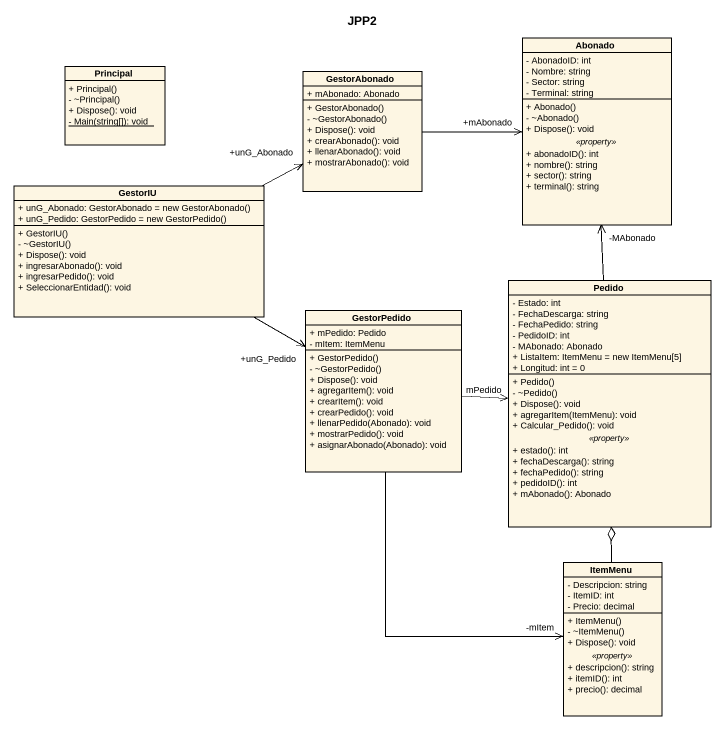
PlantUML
@startuml
title JPP2
hide circle
hide empty members
skinparam classAttributeIconSize 0
class Abonado {
  - AbonadoID: int
  - Nombre: string
  - Sector: string
  - Terminal: string
  --
  + Abonado()
  - ~Abonado()
  + Dispose(): void
  .. <<property>> ..
  + abonadoID(): int
  + nombre(): string
  + sector(): string
  + terminal(): string
}
class Principal {
  + Principal()
  - ~Principal()
  + Dispose(): void
  {static} - Main(string[]): void
}
class GestorAbonado {
  + mAbonado: Abonado
  + GestorAbonado()
  - ~GestorAbonado()
  + Dispose(): void
  + crearAbonado(): void
  + llenarAbonado(): void
  + mostrarAbonado(): void
}
class GestorIU {
  {field} + unG_Abonado: GestorAbonado = new GestorAbonado()
  {field} + unG_Pedido: GestorPedido = new GestorPedido()
  + GestorIU()
  - ~GestorIU()
  + Dispose(): void
  + ingresarAbonado(): void
  + ingresarPedido(): void
  + SeleccionarEntidad(): void
}
class GestorPedido {
  + mPedido: Pedido
  - mItem: ItemMenu
  + GestorPedido()
  - ~GestorPedido()
  + Dispose(): void
  + agregarItem(): void
  + crearItem(): void
  + crearPedido(): void
  + llenarPedido(Abonado): void
  + mostrarPedido(): void
  + asignarAbonado(Abonado): void
}
class Pedido {
  - Estado: int
  - FechaDescarga: string
  - FechaPedido: string
  - PedidoID: int
  - MAbonado: Abonado
  + ListaItem: ItemMenu = new ItemMenu[5]
  + Longitud: int = 0
  --
  + Pedido()
  - ~Pedido()
  + Dispose(): void
  + agregarItem(ItemMenu): void
  + Calcular_Pedido(): void
  .. <<property>> ..
  + estado(): int
  + fechaDescarga(): string
  + fechaPedido(): string
  + pedidoID(): int
  + mAbonado(): Abonado
}
class ItemMenu {
  - Descripcion: string
  - ItemID: int
  - Precio: decimal
  --
  + ItemMenu()
  - ~ItemMenu()
  + Dispose(): void
  .. <<property>> ..
  + descripcion(): string
  + itemID(): int
  + precio(): decimal
}
GestorAbonado -right-> "+mAbonado" Abonado
GestorIU -right-> "+unG_Abonado" GestorAbonado
GestorIU -right-> "+unG_Pedido" GestorPedido
GestorPedido -right-> Pedido : mPedido
GestorPedido --> "-mItem" ItemMenu
Pedido -up-> "-MAbonado" Abonado
ItemMenu -up-o Pedido
@enduml
